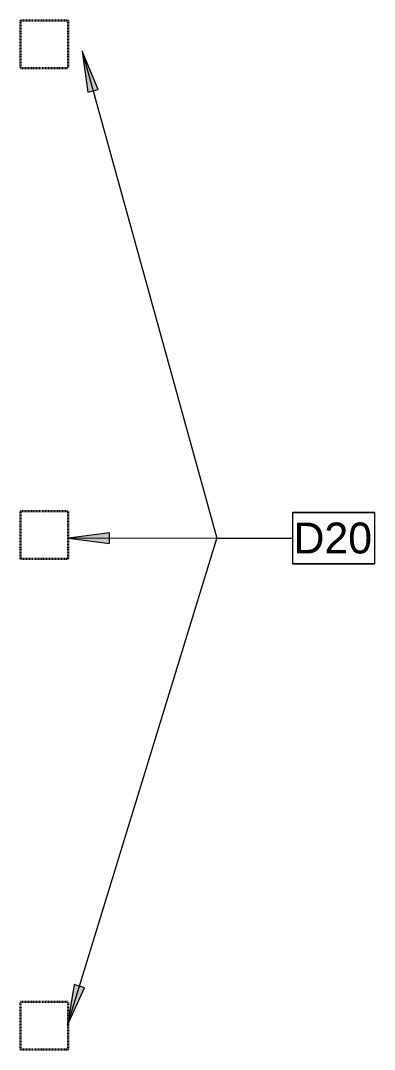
# Model space of a CAD drawing. Header units: inches. Extents: x -1176 to 1545, y -2552 to 978.
# Drawn here: x -925.5 to -873.5, y -340.4 to -189.4 of the extents above; entities that cross this region are included whole.
import ezdxf

# ---------------------------------------------------------------- set-up
doc = ezdxf.new("R2010")
doc.units = ezdxf.units.IN
doc.header["$MEASUREMENT"] = 0
doc.linetypes.add('Demolished', pattern=[0.1875, 0.125, -0.0625])
doc.layers.add('A-ANNO-KEYN', color=231, linetype='Continuous', lineweight=9)
doc.layers.add('S-COLS', color=52, linetype='Continuous', lineweight=18)
doc.styles.add('Arial', font='arial.ttf', dxfattribs={"height": 4.5})

# ---------------------------------------------------------------- blocks, each defined once
blk = doc.blocks.new('Keynote Tag - Keynote Number - Boxed-135510-2nd Floor Demo')
at = {"layer": 'A-ANNO-KEYN'}
for p, q in [((-0.125, -0.0792), (-0.125, 0.0781)), ((-0.125, 0.0781), (0.125, 0.0781)), ((0.125, 0.0781), (0.125, -0.0792)), ((-0.125, -0.0792), (0.125, -0.0792))]:
    blk.add_line(p, q, dxfattribs=at)

msp = doc.modelspace()

# ---------------------------------------------------------------- hatches: boundary and pattern name
at = {"layer": 'A-ANNO-KEYN'}
for points in [[(-916.5, -193.94), (-915.66, -199.94), (-914.14, -199.52)], [(-918.48, -265.38), (-912.48, -266.17), (-912.48, -264.59)], [(-918.64, -336.88), (-916.13, -331.38), (-917.64, -330.91)]]:
    msp.add_hatch(color=256, dxfattribs=at).paths.add_polyline_path(points, flags=0)

# ---------------------------------------------------------------- linework, layer by layer
for p, q in [((-916.5, -193.94), (-915.66, -199.94)), ((-914.14, -199.52), (-916.5, -193.94)), ((-916.5, -193.94), (-896.71, -265.39)), ((-915.66, -199.94), (-914.14, -199.52)), ((-918.64, -336.88), (-896.71, -265.42)), ((-912.48, -264.59), (-918.48, -265.38)), ((-918.48, -265.38), (-885.53, -265.35)), ((-918.48, -265.38), (-912.48, -266.17)), ((-912.48, -266.17), (-912.48, -264.59)), ((-896.71, -265.39), (-885.53, -265.37)), ((-896.71, -265.42), (-885.53, -265.39)), ((-917.64, -330.91), (-918.64, -336.88)), ((-918.64, -336.88), (-916.13, -331.38)), ((-916.13, -331.38), (-917.64, -330.91))]:
    msp.add_line(p, q, dxfattribs=at)
at = {"layer": 'S-COLS', "color": 250, "linetype": 'Demolished', "lineweight": 30}
for p, q in [((-918.54, -189.43), (-925.54, -189.43)), ((-925.54, -189.43), (-925.54, -196.43)), ((-918.54, -189.43), (-918.54, -196.43)), ((-925.54, -196.43), (-918.54, -196.43)), ((-925.54, -268.43), (-925.54, -261.43)), ((-925.54, -261.43), (-918.54, -261.43)), ((-918.54, -268.43), (-918.54, -261.43)), ((-918.54, -268.43), (-925.54, -268.43)), ((-925.54, -340.43), (-925.54, -333.43)), ((-925.54, -333.43), (-918.54, -333.43)), ((-918.54, -340.43), (-918.54, -333.43)), ((-918.54, -340.43), (-925.54, -340.43))]:
    msp.add_line(p, q, dxfattribs=at)

# ---------------------------------------------------------------- block references
at = {"layer": 'A-ANNO-KEYN', "xscale": 47.99999999999997, "yscale": 47.99999999999997, "zscale": 47.99999999999997}
for p in [(-879.53, -265.33), (-879.53, -265.34), (-879.53, -265.36)]:
    msp.add_blockref('Keynote Tag - Keynote Number - Boxed-135510-2nd Floor Demo', p, dxfattribs=at)

# ---------------------------------------------------------------- texts
at = {"layer": 'A-ANNO-KEYN', "char_height": 4.5, "width": 14.0895, "attachment_point": 1, "style": 'Arial'}
for insert in [(-885.42, -263.1), (-885.42, -263.11), (-885.42, -263.14)]:
    msp.add_mtext('D20', dxfattribs=dict(at, insert=insert))

doc.saveas('drawing.dxf')
